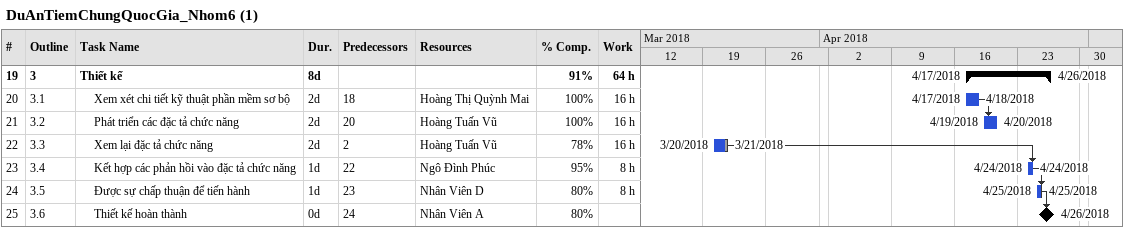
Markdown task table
DuAnTiemChungQuocGia_Nhom6 (1)

| ID | WBS | Task | Duration | Start | Finish | Predecessors | Resources | % complete | Work (h) |
|---|---|---|---|---|---|---|---|---|---|
| 19 | 3 | **Thiết kế** | 8d | 2018-04-17 | 2018-04-26 |  |  | 91 | 64 |
| 20 | 3.1 | Xem xét chi tiết kỹ thuật phần mềm sơ bộ | 2d | 2018-04-17 | 2018-04-18 | 18 | Hoàng Thị Quỳnh Mai | 100 | 16 |
| 21 | 3.2 | Phát triển các đặc tả chức năng | 2d | 2018-04-19 | 2018-04-20 | 20 | Hoàng Tuấn Vũ | 100 | 16 |
| 22 | 3.3 | Xem lại đặc tả chức năng | 2d | 2018-03-20 | 2018-03-21 | 2 | Hoàng Tuấn Vũ | 78 | 16 |
| 23 | 3.4 | Kết hợp các phản hồi vào đặc tả chức năng | 1d | 2018-04-24 | 2018-04-24 | 22 | Ngô Đình Phúc | 95 | 8 |
| 24 | 3.5 | Được sự chấp thuận để tiến hành | 1d | 2018-04-25 | 2018-04-25 | 23 | Nhân Viên D | 80 | 8 |
| 25 | 3.6 | Thiết kế hoàn thành | 0d | 2018-04-26 | 2018-04-26 | 24 | Nhân Viên A | 80 |  |
